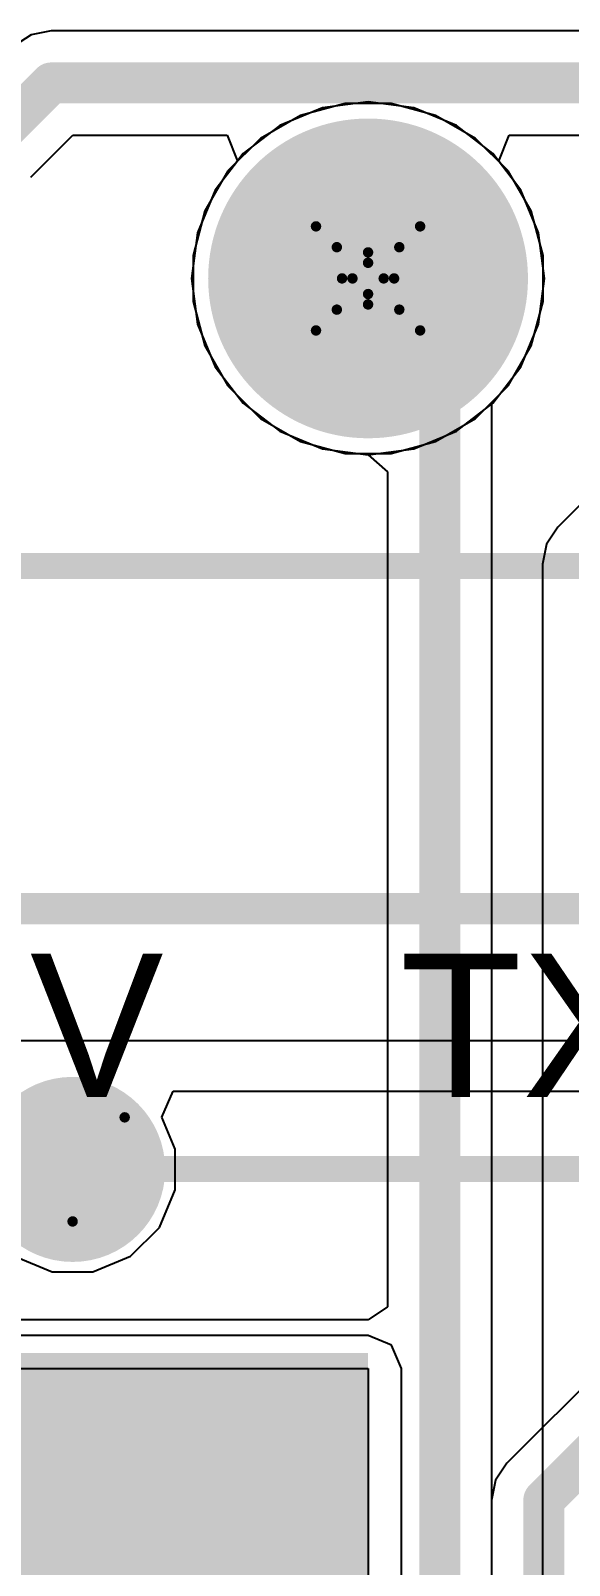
# Model space of a CAD drawing. Header units: inches. Extents: x -3 to 423, y -3 to 110.
# Drawn here: x 36.71 to 39.34, y 66.96 to 74.45 of the extents above; entities that cross this region are included whole.
import ezdxf

# ---------------------------------------------------------------- set-up
doc = ezdxf.new("R2010")
doc.units = ezdxf.units.IN
for name, color, linetype in [('Bottom Layer', 5, 'Continuous'), ('Bottom Overlay', 54, 'Continuous'), ('Bottom Paste', 16, 'Continuous'), ('Bottom Solder', 6, 'Continuous'), ('Drill Drawing', 1, 'Continuous'), ('Mechanical 13', 56, 'Continuous'), ('Mechanical 15', 56, 'Continuous'), ('Mid Layer', 16, 'Continuous'), ('Mid Layer 2', 76, 'Continuous'), ('Pad Holes', 156, 'Continuous'), ('Top Layer', 1, 'Continuous'), ('Top Overlay', 2, 'Continuous'), ('Top Solder', 216, 'Continuous'), ('Via Holes', 16, 'Continuous')]:
    doc.layers.add(name, color=color, linetype=linetype)
doc.styles.add('Arial', font='', dxfattribs={"height": 0.2})
doc.styles.get('Arial').set_extended_font_data('Arial')

# ---------------------------------------------------------------- blocks, each defined once
blk = doc.blocks.new('50SVPF68M_B_43')
at = {"layer": 'Bottom Layer'}
blk.add_hatch(color=5, dxfattribs=at).paths.add_polyline_path([(-6.75, 0.825), (-2.25, 0.825), (-2.25, -0.825), (-6.75, -0.825)])
at = {"layer": 'Bottom Paste'}
blk.add_hatch(color=16, dxfattribs=at).paths.add_polyline_path([(-6.75, 0.825), (-2.25, 0.825), (-2.25, -0.825), (-6.75, -0.825)])
at = {"layer": 'Bottom Solder'}
blk.add_hatch(color=6, dxfattribs=at).paths.add_polyline_path([(-6.8008, 0.8758), (-2.1992, 0.8758), (-2.1992, -0.8758), (-6.8008, -0.8758)])
at = {"layer": 'Bottom Overlay'}
blk.add_lwpolyline([(-3.09, 5.2262, 0.127, 0.127, 0), (5.2262, 5.2262, 0.127, 0.127, 0)], format="xyseb", dxfattribs=at)
blk = doc.blocks.new('CON_2078430004_MOL_44')
at = {"layer": 'Bottom Layer'}
h = blk.add_hatch(color=5, dxfattribs=at)
edge = h.paths.add_edge_path()
edge.add_arc((-2.5, 0), 0.704, 0, 360)
at = {"layer": 'Bottom Solder'}
h = blk.add_hatch(color=6, dxfattribs=at)
edge = h.paths.add_edge_path()
edge.add_arc((-2.5, 0), 0.7802, 0, 360)
at = {"layer": 'Mid Layer'}
h = blk.add_hatch(color=16, dxfattribs=at)
edge = h.paths.add_edge_path()
edge.add_arc((-2.5, 0), 0.704, 0, 360)
at = {"layer": 'Mid Layer 2'}
h = blk.add_hatch(color=76, dxfattribs=at)
edge = h.paths.add_edge_path()
edge.add_arc((-2.5, 0), 0.704, 0, 360)
at = {"layer": 'Pad Holes'}
h = blk.add_hatch(color=7, dxfattribs=at)
edge = h.paths.add_edge_path()
edge.add_arc((-2.5, 0), 0.4445, 0, 360)
at = {"layer": 'Top Layer'}
h = blk.add_hatch(color=1, dxfattribs=at)
edge = h.paths.add_edge_path()
edge.add_arc((-2.5, 0), 0.704, 0, 360)
at = {"layer": 'Top Solder'}
h = blk.add_hatch(color=216, dxfattribs=at)
edge = h.paths.add_edge_path()
edge.add_arc((-2.5, 0), 0.7802, 0, 360)
at = {"layer": 'Mechanical 13'}
blk.add_lwpolyline([(2.45, 3.076, 0.127, 0.127, 0), (-9.95, 3.076, 0.127, 0.127, 0)], format="xyseb", dxfattribs=at)
at = {"layer": 'Mechanical 15'}
blk.add_lwpolyline([(3.72, 4.346, 0.127, 0.127, 0), (-11.22, 4.346, 0.127, 0.127, 0)], format="xyseb", dxfattribs=at)
at = {"layer": 'Top Overlay'}
blk.add_lwpolyline([(2.45, 3.076, 0.1524, 0.1524, 0), (-9.95, 3.076, 0.1524, 0.1524, 0)], format="xyseb", dxfattribs=at)

msp = doc.modelspace()

# ---------------------------------------------------------------- hatches: boundary and pattern name
at = {"layer": 'Bottom Layer'}
h = msp.add_hatch(color=5, dxfattribs=at)
edge = h.paths.add_edge_path()
edge.add_arc((36.9185, 68.8919), 0.35, 0, 360)
msp.add_hatch(color=5, dxfattribs=at).paths.add_polyline_path([(32.5374, 63.4263), (38.36, 63.4263), (38.36, 67.9958), (32.5374, 67.9958)])
at = {"layer": 'Bottom Solder'}
h = msp.add_hatch(color=6, dxfattribs=at)
edge = h.paths.add_edge_path()
edge.add_arc((36.9185, 68.8919), 0.4516, 0, 360)
at = {"layer": 'Mid Layer'}
h = msp.add_hatch(color=16, dxfattribs=at)
edge = h.paths.add_edge_path()
edge.add_arc((36.9185, 68.8919), 0.35, 0, 360)
at = {"layer": 'Mid Layer 2'}
h = msp.add_hatch(color=76, dxfattribs=at)
edge = h.paths.add_edge_path()
edge.add_arc((36.9185, 68.8919), 0.35, 0, 360)
at = {"layer": 'Top Layer'}
h = msp.add_hatch(color=1, dxfattribs=at)
edge = h.paths.add_edge_path()
edge.add_arc((36.9185, 68.8919), 0.35, 0, 360)
at = {"layer": 'Top Solder'}
h = msp.add_hatch(color=216, dxfattribs=at)
edge = h.paths.add_edge_path()
edge.add_arc((36.9185, 68.8919), 0.4516, 0, 360)
at = {"layer": 'Via Holes'}
h = msp.add_hatch(color=7, dxfattribs=at)
edge = h.paths.add_edge_path()
edge.add_arc((36.9185, 68.8919), 0.25, 0, 360)

# ---------------------------------------------------------------- linework, layer by layer
at = {"layer": 'Bottom Layer'}
for p, q in [((36.814, 74.4489), (36.7165, 74.4295)), ((46.7275, 74.4489), (36.814, 74.4489)), ((36.7165, 74.4295), (36.6338, 74.3742)), ((36.714, 73.7335), (36.9196, 73.9391)), ((36.9196, 73.9391), (37.6722, 73.9391)), ((37.6722, 73.9391), (37.7225, 73.8121)), ((38.9975, 73.8121), (39.0478, 73.9391)), ((39.0478, 73.9391), (40.1722, 73.9391)), ((37.7225, 73.8121), (37.614, 73.6707)), ((39.106, 73.6707), (38.9975, 73.8121)), ((37.614, 73.6707), (37.528, 73.4629)), ((39.192, 73.4629), (39.106, 73.6707)), ((37.528, 73.4629), (37.4986, 73.24)), ((39.2214, 73.24), (39.192, 73.4629)), ((37.4986, 73.24), (37.528, 73.0171)), ((39.192, 73.0171), (39.2214, 73.24)), ((37.528, 73.0171), (37.614, 72.8093)), ((39.106, 72.8093), (39.192, 73.0171)), ((37.614, 72.8093), (37.7509, 72.6309)), ((38.9691, 72.6309), (39.106, 72.8093)), ((40.1008, 72.8413), (39.2858, 72.0262)), ((37.7509, 72.6309), (37.9293, 72.494)), ((38.9645, 72.6274), (38.9691, 72.6309)), ((38.9645, 51.2796), (38.9645, 72.6274)), ((37.9293, 72.494), (38.1371, 72.408)), ((38.1371, 72.408), (38.36, 72.3786)), ((38.36, 72.3786), (38.4547, 72.2956)), ((38.4547, 72.2956), (38.4547, 68.2214)), ((39.2858, 72.0262), (39.2305, 71.9435)), ((39.2305, 71.9435), (39.2111, 71.846)), ((39.2111, 71.846), (39.2111, 62.2107)), ((38.36, 68.1582), (32.5374, 68.1582)), ((38.4547, 68.2214), (38.36, 68.1582))]:
    msp.add_line(p, q, dxfattribs=at)
for points in [[(35.86, 73.24, 0.2, 0.2, 0), (36.814, 74.194, 0.2, 0.2, 0)], [(36.814, 74.194, 0.2, 0.2, 0), (46.7275, 74.194, 0.2, 0.2, 0)], [(38.36, 73.24, 0.2, 0.2, 0), (38.7096, 72.8904, 0.2, 0.2, 0)], [(38.7096, 51.2796, 0.2, 0.2, 0), (38.7096, 72.8904, 0.2, 0.2, 0)]]:
    msp.add_lwpolyline(points, format="xyseb", dxfattribs=at)
for points in [[(36.764, 74.194, 0.1, 0.1, 1), (36.864, 74.194, 0.1, 0.1, 1)], [(36.764, 74.194, 0.1, 0.1, 1), (36.864, 74.194, 0.1, 0.1, 1)], [(38.31, 73.24, 0.1, 0.1, 1), (38.41, 73.24, 0.1, 0.1, 1)], [(38.6596, 72.8904, 0.1, 0.1, 1), (38.7596, 72.8904, 0.1, 0.1, 1)], [(38.6596, 72.8904, 0.1, 0.1, 1), (38.7596, 72.8904, 0.1, 0.1, 1)]]:
    msp.add_lwpolyline(points, format="xyseb", close=True, dxfattribs=at)
at = {"layer": 'Drill Drawing'}
for points in [[(38.106, 73.494, 0.0508, 0.0508, 0), (38.36, 73.367, 0.0508, 0.0508, 0)], [(38.106, 73.494, 0.0508, 0.0508, 0), (38.233, 73.24, 0.0508, 0.0508, 0)], [(38.36, 73.367, 0.0508, 0.0508, 0), (38.614, 73.494, 0.0508, 0.0508, 0)], [(38.487, 73.24, 0.0508, 0.0508, 0), (38.614, 73.494, 0.0508, 0.0508, 0)], [(38.2076, 73.3924, 0.0508, 0.0508, 0), (38.36, 73.3162, 0.0508, 0.0508, 0)], [(38.2076, 73.3924, 0.0508, 0.0508, 0), (38.2838, 73.24, 0.0508, 0.0508, 0)], [(38.36, 73.3162, 0.0508, 0.0508, 0), (38.5124, 73.3924, 0.0508, 0.0508, 0)], [(38.4362, 73.24, 0.0508, 0.0508, 0), (38.5124, 73.3924, 0.0508, 0.0508, 0)], [(38.106, 72.986, 0.0508, 0.0508, 0), (38.233, 73.24, 0.0508, 0.0508, 0)], [(38.2076, 73.0876, 0.0508, 0.0508, 0), (38.2838, 73.24, 0.0508, 0.0508, 0)], [(38.4362, 73.24, 0.0508, 0.0508, 0), (38.5124, 73.0876, 0.0508, 0.0508, 0)], [(38.487, 73.24, 0.0508, 0.0508, 0), (38.614, 72.986, 0.0508, 0.0508, 0)], [(38.2076, 73.0876, 0.0508, 0.0508, 0), (38.36, 73.1638, 0.0508, 0.0508, 0)], [(38.36, 73.1638, 0.0508, 0.0508, 0), (38.5124, 73.0876, 0.0508, 0.0508, 0)], [(38.106, 72.986, 0.0508, 0.0508, 0), (38.36, 73.113, 0.0508, 0.0508, 0)], [(38.36, 73.113, 0.0508, 0.0508, 0), (38.614, 72.986, 0.0508, 0.0508, 0)], [(36.6645, 69.1459, 0.0508, 0.0508, 0), (37.1725, 69.1459, 0.0508, 0.0508, 0)], [(36.6645, 69.1459, 0.0508, 0.0508, 0), (36.9185, 68.6379, 0.0508, 0.0508, 0)], [(36.9185, 68.6379, 0.0508, 0.0508, 0), (37.1725, 69.1459, 0.0508, 0.0508, 0)]]:
    msp.add_lwpolyline(points, format="xyseb", dxfattribs=at)
for points in [[(38.0933, 73.494, 0.0254, 0.0254, 1), (38.1187, 73.494, 0.0254, 0.0254, 1)], [(38.0933, 73.494, 0.0254, 0.0254, 1), (38.1187, 73.494, 0.0254, 0.0254, 1)], [(38.6013, 73.494, 0.0254, 0.0254, 1), (38.6267, 73.494, 0.0254, 0.0254, 1)], [(38.6013, 73.494, 0.0254, 0.0254, 1), (38.6267, 73.494, 0.0254, 0.0254, 1)], [(38.1949, 73.3924, 0.0254, 0.0254, 1), (38.2203, 73.3924, 0.0254, 0.0254, 1)], [(38.1949, 73.3924, 0.0254, 0.0254, 1), (38.2203, 73.3924, 0.0254, 0.0254, 1)], [(38.4997, 73.3924, 0.0254, 0.0254, 1), (38.5251, 73.3924, 0.0254, 0.0254, 1)], [(38.4997, 73.3924, 0.0254, 0.0254, 1), (38.5251, 73.3924, 0.0254, 0.0254, 1)], [(38.3473, 73.367, 0.0254, 0.0254, 1), (38.3727, 73.367, 0.0254, 0.0254, 1)], [(38.3473, 73.367, 0.0254, 0.0254, 1), (38.3727, 73.367, 0.0254, 0.0254, 1)], [(38.3473, 73.3162, 0.0254, 0.0254, 1), (38.3727, 73.3162, 0.0254, 0.0254, 1)], [(38.3473, 73.3162, 0.0254, 0.0254, 1), (38.3727, 73.3162, 0.0254, 0.0254, 1)], [(38.2203, 73.24, 0.0254, 0.0254, 1), (38.2457, 73.24, 0.0254, 0.0254, 1)], [(38.2203, 73.24, 0.0254, 0.0254, 1), (38.2457, 73.24, 0.0254, 0.0254, 1)], [(38.2711, 73.24, 0.0254, 0.0254, 1), (38.2965, 73.24, 0.0254, 0.0254, 1)], [(38.2711, 73.24, 0.0254, 0.0254, 1), (38.2965, 73.24, 0.0254, 0.0254, 1)], [(38.4235, 73.24, 0.0254, 0.0254, 1), (38.4489, 73.24, 0.0254, 0.0254, 1)], [(38.4235, 73.24, 0.0254, 0.0254, 1), (38.4489, 73.24, 0.0254, 0.0254, 1)], [(38.4743, 73.24, 0.0254, 0.0254, 1), (38.4997, 73.24, 0.0254, 0.0254, 1)], [(38.4743, 73.24, 0.0254, 0.0254, 1), (38.4997, 73.24, 0.0254, 0.0254, 1)], [(38.3473, 73.1638, 0.0254, 0.0254, 1), (38.3727, 73.1638, 0.0254, 0.0254, 1)], [(38.3473, 73.1638, 0.0254, 0.0254, 1), (38.3727, 73.1638, 0.0254, 0.0254, 1)], [(38.1949, 73.0876, 0.0254, 0.0254, 1), (38.2203, 73.0876, 0.0254, 0.0254, 1)], [(38.1949, 73.0876, 0.0254, 0.0254, 1), (38.2203, 73.0876, 0.0254, 0.0254, 1)], [(38.3473, 73.113, 0.0254, 0.0254, 1), (38.3727, 73.113, 0.0254, 0.0254, 1)], [(38.3473, 73.113, 0.0254, 0.0254, 1), (38.3727, 73.113, 0.0254, 0.0254, 1)], [(38.4997, 73.0876, 0.0254, 0.0254, 1), (38.5251, 73.0876, 0.0254, 0.0254, 1)], [(38.4997, 73.0876, 0.0254, 0.0254, 1), (38.5251, 73.0876, 0.0254, 0.0254, 1)], [(38.0933, 72.986, 0.0254, 0.0254, 1), (38.1187, 72.986, 0.0254, 0.0254, 1)], [(38.0933, 72.986, 0.0254, 0.0254, 1), (38.1187, 72.986, 0.0254, 0.0254, 1)], [(38.6013, 72.986, 0.0254, 0.0254, 1), (38.6267, 72.986, 0.0254, 0.0254, 1)], [(38.6013, 72.986, 0.0254, 0.0254, 1), (38.6267, 72.986, 0.0254, 0.0254, 1)], [(37.1598, 69.1459, 0.0254, 0.0254, 1), (37.1852, 69.1459, 0.0254, 0.0254, 1)], [(37.1598, 69.1459, 0.0254, 0.0254, 1), (37.1852, 69.1459, 0.0254, 0.0254, 1)], [(36.9058, 68.6379, 0.0254, 0.0254, 1), (36.9312, 68.6379, 0.0254, 0.0254, 1)], [(36.9058, 68.6379, 0.0254, 0.0254, 1), (36.9312, 68.6379, 0.0254, 0.0254, 1)]]:
    msp.add_lwpolyline(points, format="xyseb", close=True, dxfattribs=at)
at = {"layer": 'Mid Layer'}
for p, q in [((38.1371, 74.072), (37.9293, 73.986)), ((38.36, 74.1014), (38.1371, 74.072)), ((38.5829, 74.072), (38.36, 74.1014)), ((38.7907, 73.986), (38.5829, 74.072)), ((37.9293, 73.986), (37.7509, 73.8491)), ((38.9691, 73.8491), (38.7907, 73.986)), ((37.7509, 73.8491), (37.614, 73.6707)), ((39.106, 73.6707), (38.9691, 73.8491)), ((37.614, 73.6707), (37.528, 73.4629)), ((39.192, 73.4629), (39.106, 73.6707)), ((37.528, 73.4629), (37.4986, 73.24)), ((39.2214, 73.24), (39.192, 73.4629)), ((37.4986, 73.24), (37.528, 73.0171)), ((39.192, 73.0171), (39.2214, 73.24)), ((37.528, 73.0171), (37.614, 72.8093)), ((39.106, 72.8093), (39.192, 73.0171)), ((37.614, 72.8093), (37.7509, 72.6309)), ((38.9691, 72.6309), (39.106, 72.8093)), ((37.7509, 72.6309), (37.9293, 72.494)), ((38.7907, 72.494), (38.9691, 72.6309)), ((37.9293, 72.494), (38.1371, 72.408)), ((38.5829, 72.408), (38.7907, 72.494)), ((38.1371, 72.408), (38.36, 72.3786)), ((38.36, 72.3786), (38.5829, 72.408))]:
    msp.add_line(p, q, dxfattribs=at)
at = {"layer": 'Mid Layer 2'}
for p, q in [((38.2476, 74.094), (38.0304, 74.0358)), ((38.4724, 74.094), (38.2476, 74.094)), ((38.6896, 74.0358), (38.4724, 74.094)), ((38.0304, 74.0358), (37.8356, 73.9234)), ((38.8844, 73.9234), (38.6896, 74.0358)), ((37.8356, 73.9234), (37.6766, 73.7644)), ((39.0434, 73.7644), (38.8844, 73.9234)), ((37.6766, 73.7644), (37.5642, 73.5696)), ((39.1558, 73.5696), (39.0434, 73.7644)), ((37.5642, 73.5696), (37.506, 73.3524)), ((39.214, 73.3524), (39.1558, 73.5696)), ((37.506, 73.3524), (37.506, 73.1276)), ((39.214, 73.1276), (39.214, 73.3524)), ((37.506, 73.1276), (37.5642, 72.9104)), ((39.1558, 72.9104), (39.214, 73.1276)), ((37.5642, 72.9104), (37.6766, 72.7156)), ((39.0434, 72.7156), (39.1558, 72.9104)), ((37.6766, 72.7156), (37.8356, 72.5566)), ((38.8844, 72.5566), (39.0434, 72.7156)), ((37.8356, 72.5566), (38.0304, 72.4442)), ((38.6896, 72.4442), (38.8844, 72.5566)), ((38.0304, 72.4442), (38.2476, 72.386)), ((38.4724, 72.386), (38.6896, 72.4442)), ((38.2476, 72.386), (38.4724, 72.386)), ((58.195, 69.5198), (32.4104, 69.5198)), ((37.354, 69.1469), (37.4095, 69.2739)), ((37.4095, 69.2739), (51.5224, 69.2739)), ((37.4185, 68.9914), (37.354, 69.1469)), ((37.4185, 68.7925), (37.4185, 68.9914)), ((37.3423, 68.6087), (37.4185, 68.7925)), ((37.2017, 68.468), (37.3423, 68.6087)), ((36.6352, 68.468), (36.819, 68.3919)), ((37.0179, 68.3919), (37.2017, 68.468)), ((36.819, 68.3919), (37.0179, 68.3919))]:
    msp.add_line(p, q, dxfattribs=at)
at = {"layer": 'Top Layer'}
for p, q in [((38.1371, 74.072), (37.9293, 73.986)), ((38.36, 74.1014), (38.1371, 74.072)), ((38.5829, 74.072), (38.36, 74.1014)), ((38.7907, 73.986), (38.5829, 74.072)), ((37.9293, 73.986), (37.7509, 73.8491)), ((38.9691, 73.8491), (38.7907, 73.986)), ((37.7509, 73.8491), (37.614, 73.6707)), ((39.106, 73.6707), (38.9691, 73.8491)), ((37.614, 73.6707), (37.528, 73.4629)), ((39.192, 73.4629), (39.106, 73.6707)), ((37.528, 73.4629), (37.4986, 73.24)), ((39.2214, 73.24), (39.192, 73.4629)), ((37.4986, 73.24), (37.528, 73.0171)), ((39.192, 73.0171), (39.2214, 73.24)), ((37.528, 73.0171), (37.614, 72.8093)), ((39.106, 72.8093), (39.192, 73.0171)), ((37.614, 72.8093), (37.7509, 72.6309)), ((38.9691, 72.6309), (39.106, 72.8093)), ((37.7509, 72.6309), (37.9293, 72.494)), ((38.7907, 72.494), (38.9691, 72.6309)), ((37.9293, 72.494), (38.1371, 72.408)), ((38.5829, 72.408), (38.7907, 72.494)), ((38.1371, 72.408), (38.36, 72.3786)), ((38.36, 72.3786), (38.5829, 72.408)), ((39.9289, 68.3502), (39.0374, 67.4587)), ((38.36, 68.082), (32.3752, 68.082)), ((38.4748, 68.0344), (38.36, 68.082)), ((38.5224, 67.9196), (38.4748, 68.0344)), ((32.1818, 67.9196), (38.36, 67.9196)), ((38.36, 67.9196), (38.36, 63.4263)), ((38.5224, 63.4263), (38.5224, 67.9196)), ((39.0374, 67.4587), (38.9821, 67.3761)), ((38.9821, 67.3761), (38.9627, 67.2785)), ((38.9627, 67.2785), (38.9627, 62.5174))]:
    msp.add_line(p, q, dxfattribs=at)
for points in [[(39.2176, 67.2785, 0.2, 0.2, 0), (40.1091, 68.17, 0.2, 0.2, 0)], [(39.2176, 62.5174, 0.2, 0.2, 0), (39.2176, 67.2785, 0.2, 0.2, 0)]]:
    msp.add_lwpolyline(points, format="xyseb", dxfattribs=at)
msp.add_lwpolyline([(39.1676, 67.2785, 0.1, 0.1, 1), (39.2676, 67.2785, 0.1, 0.1, 1)], format="xyseb", close=True, dxfattribs=at)
msp.add_lwpolyline([(39.1676, 67.2785, 0.1, 0.1, 1), (39.2676, 67.2785, 0.1, 0.1, 1)], format="xyseb", close=True, dxfattribs=at)

# ---------------------------------------------------------------- block references
at = {"rotation": 180}
msp.add_blockref('CON_2078430004_MOL_44', (35.86, 73.24), dxfattribs=at)
msp.add_blockref('50SVPF68M_B_43', (39.4399, 66.6099))

# ---------------------------------------------------------------- texts
at = {"layer": 'Top Overlay', "style": 'Arial'}
for s, p in [('+3.3V', (34.7799, 69.2454)), ('TX', (38.5142, 69.2454))]:
    msp.add_text(s, height=0.7, rotation=360, dxfattribs=at).set_placement(p)

doc.saveas('drawing.dxf')
